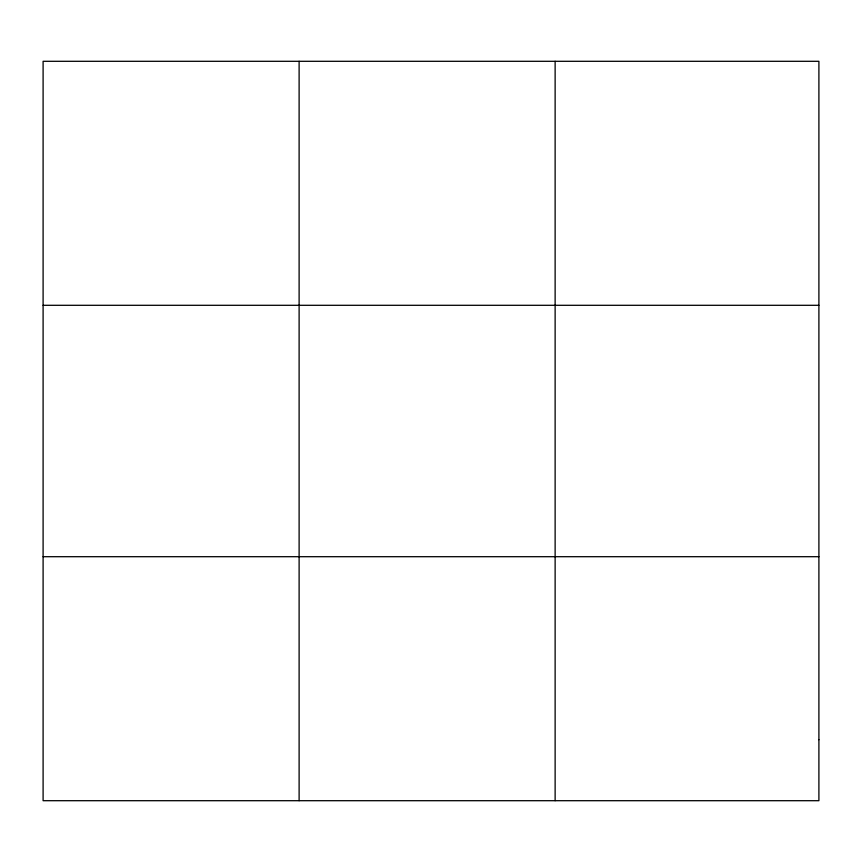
<?xml version="1.0" encoding="UTF-8"?>
<svg xmlns="http://www.w3.org/2000/svg" width="862" height="862" viewBox="0 0 862 862"><rect width="100%" height="100%" fill="white"/><g stroke="black" fill="none" stroke-linecap="round" stroke-linejoin="round"><path stroke-width="1.29" d="M299.114 800.701L299.114 61.299M555.128 800.701L555.128 61.299M43.1 305.299L818.9 305.299M43.1 556.701L818.9 556.701M818.9 739.704L818.9 800.701L43.1 800.701L43.1 61.299L818.9 61.299L818.9 739.704"/></g></svg>
